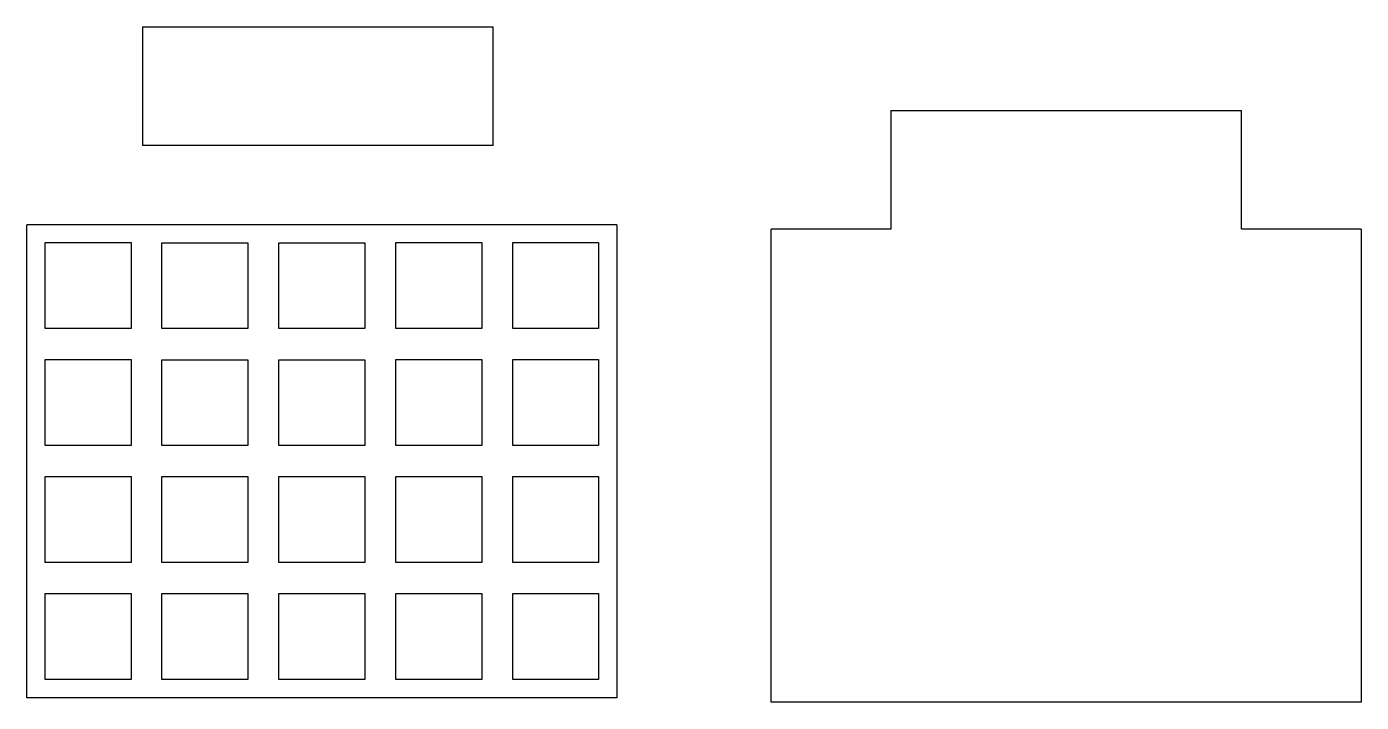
# Model space of a CAD drawing. Extents: x 56.3 to 117.7, y 31.7 to 62.7.
import ezdxf

# ---------------------------------------------------------------- set-up
doc = ezdxf.new("R2010")
doc.units = 0

msp = doc.modelspace()

# ---------------------------------------------------------------- linework, layer by layer
at = {"layer": 'Layer 1'}
for p, q in [((61.6113, 62.7378), (61.6113, 57.2825)), ((61.6113, 62.7378), (77.7459, 62.7378)), ((61.6113, 62.7378), (61.6113, 57.2825)), ((61.6113, 62.7378), (77.7459, 62.7378)), ((77.7459, 57.2825), (77.7459, 62.7378)), ((77.7459, 57.2825), (77.7459, 62.7378)), ((96.0254, 58.877), (96.0254, 53.4217)), ((96.0254, 58.877), (112.16, 58.877)), ((96.0254, 58.877), (96.0254, 53.4217)), ((96.0254, 58.877), (112.16, 58.877)), ((112.16, 53.4217), (112.16, 58.877)), ((112.16, 53.4217), (112.16, 58.877)), ((77.7459, 57.2825), (61.6113, 57.2825)), ((77.7459, 57.2825), (61.6113, 57.2825)), ((56.2857, 31.8768), (56.2885, 53.6248)), ((56.2857, 31.8768), (56.2885, 53.6248)), ((83.4355, 53.6249), (56.2886, 53.6249)), ((83.4355, 53.6249), (56.2886, 53.6249)), ((83.4355, 53.6249), (83.4355, 31.8825)), ((83.4355, 53.6249), (83.4355, 31.8825)), ((90.5193, 31.6736), (90.5221, 53.4216)), ((90.5193, 31.6736), (90.5221, 53.4216)), ((96.0254, 53.4217), (90.5221, 53.4217)), ((96.0254, 53.4217), (90.5221, 53.4217)), ((117.669, 53.4217), (112.16, 53.4217)), ((117.669, 53.4217), (112.16, 53.4217)), ((117.669, 53.4217), (117.669, 31.6793)), ((117.669, 53.4217), (117.669, 31.6793)), ((57.1324, 52.8092), (61.0835, 52.8092)), ((57.1324, 48.8581), (57.1324, 52.8092)), ((57.1324, 52.8092), (61.0835, 52.8092)), ((57.1324, 48.8581), (57.1324, 52.8092)), ((61.0835, 52.8092), (61.0835, 48.8581)), ((61.0835, 52.8092), (61.0835, 48.8581)), ((62.5087, 52.8064), (66.4598, 52.8064)), ((62.5087, 48.8553), (62.5087, 52.8064)), ((62.5087, 52.8064), (66.4598, 52.8064)), ((62.5087, 48.8553), (62.5087, 52.8064)), ((66.4598, 52.8064), (66.4598, 48.8553)), ((66.4598, 52.8064), (66.4598, 48.8553)), ((67.8851, 52.8064), (71.8362, 52.8064)), ((67.8851, 48.8553), (67.8851, 52.8064)), ((67.8851, 52.8064), (71.8362, 52.8064)), ((67.8851, 48.8553), (67.8851, 52.8064)), ((71.8362, 52.8064), (71.8362, 48.8553)), ((71.8362, 52.8064), (71.8362, 48.8553)), ((73.2614, 52.8092), (77.2125, 52.8092)), ((73.2614, 48.8581), (73.2614, 52.8092)), ((73.2614, 52.8092), (77.2125, 52.8092)), ((73.2614, 48.8581), (73.2614, 52.8092)), ((77.2125, 52.8092), (77.2125, 48.8581)), ((77.2125, 52.8092), (77.2125, 48.8581)), ((78.6377, 52.8092), (82.5888, 52.8092)), ((78.6377, 48.8581), (78.6377, 52.8092)), ((78.6377, 52.8092), (82.5888, 52.8092)), ((78.6377, 48.8581), (78.6377, 52.8092)), ((82.5888, 52.8092), (82.5888, 48.8581)), ((82.5888, 52.8092), (82.5888, 48.8581)), ((61.0835, 48.8581), (57.1324, 48.8581)), ((61.0835, 48.8581), (57.1324, 48.8581)), ((66.4598, 48.8553), (62.5087, 48.8553)), ((66.4598, 48.8553), (62.5087, 48.8553)), ((71.8362, 48.8553), (67.8851, 48.8553)), ((71.8362, 48.8553), (67.8851, 48.8553)), ((77.2125, 48.8581), (73.2614, 48.8581)), ((77.2125, 48.8581), (73.2614, 48.8581)), ((82.5888, 48.8581), (78.6377, 48.8581)), ((82.5888, 48.8581), (78.6377, 48.8581)), ((57.1324, 47.4301), (61.0835, 47.4301)), ((57.1324, 43.479), (57.1324, 47.4301)), ((57.1324, 47.4301), (61.0835, 47.4301)), ((57.1324, 43.479), (57.1324, 47.4301)), ((61.0835, 47.4301), (61.0835, 43.479)), ((61.0835, 47.4301), (61.0835, 43.479)), ((62.5087, 47.4273), (66.4598, 47.4273)), ((62.5087, 43.4762), (62.5087, 47.4273)), ((62.5087, 47.4273), (66.4598, 47.4273)), ((62.5087, 43.4762), (62.5087, 47.4273)), ((66.4598, 47.4273), (66.4598, 43.4762)), ((66.4598, 47.4273), (66.4598, 43.4762)), ((67.8851, 47.4273), (71.8362, 47.4273)), ((67.8851, 43.4762), (67.8851, 47.4273)), ((67.8851, 47.4273), (71.8362, 47.4273)), ((67.8851, 43.4762), (67.8851, 47.4273)), ((71.8362, 47.4273), (71.8362, 43.4762)), ((71.8362, 47.4273), (71.8362, 43.4762)), ((73.2614, 47.4301), (77.2125, 47.4301)), ((73.2614, 43.479), (73.2614, 47.4301)), ((73.2614, 47.4301), (77.2125, 47.4301)), ((73.2614, 43.479), (73.2614, 47.4301)), ((77.2125, 47.4301), (77.2125, 43.479)), ((77.2125, 47.4301), (77.2125, 43.479)), ((78.6377, 47.4301), (82.5888, 47.4301)), ((78.6377, 43.479), (78.6377, 47.4301)), ((78.6377, 47.4301), (82.5888, 47.4301)), ((78.6377, 43.479), (78.6377, 47.4301)), ((82.5888, 47.4301), (82.5888, 43.479)), ((82.5888, 47.4301), (82.5888, 43.479)), ((61.0835, 43.479), (57.1324, 43.479)), ((61.0835, 43.479), (57.1324, 43.479)), ((66.4598, 43.4762), (62.5087, 43.4762)), ((66.4598, 43.4762), (62.5087, 43.4762)), ((71.8362, 43.4762), (67.8851, 43.4762)), ((71.8362, 43.4762), (67.8851, 43.4762)), ((77.2125, 43.479), (73.2614, 43.479)), ((77.2125, 43.479), (73.2614, 43.479)), ((82.5888, 43.479), (78.6377, 43.479)), ((82.5888, 43.479), (78.6377, 43.479)), ((57.1324, 42.0566), (61.0835, 42.0566)), ((57.1324, 38.1055), (57.1324, 42.0566)), ((57.1324, 42.0566), (61.0835, 42.0566)), ((57.1324, 38.1055), (57.1324, 42.0566)), ((61.0835, 42.0566), (61.0835, 38.1055)), ((61.0835, 42.0566), (61.0835, 38.1055)), ((62.5087, 42.0538), (66.4598, 42.0538)), ((62.5087, 38.1027), (62.5087, 42.0538)), ((62.5087, 42.0538), (66.4598, 42.0538)), ((62.5087, 38.1027), (62.5087, 42.0538)), ((66.4598, 42.0538), (66.4598, 38.1027)), ((66.4598, 42.0538), (66.4598, 38.1027)), ((67.8851, 42.0538), (71.8362, 42.0538)), ((67.8851, 38.1027), (67.8851, 42.0538)), ((67.8851, 42.0538), (71.8362, 42.0538)), ((67.8851, 38.1027), (67.8851, 42.0538)), ((71.8362, 42.0538), (71.8362, 38.1027)), ((71.8362, 42.0538), (71.8362, 38.1027)), ((73.2614, 42.0566), (77.2125, 42.0566)), ((73.2614, 38.1055), (73.2614, 42.0566)), ((73.2614, 42.0566), (77.2125, 42.0566)), ((73.2614, 38.1055), (73.2614, 42.0566)), ((77.2125, 42.0566), (77.2125, 38.1055)), ((77.2125, 42.0566), (77.2125, 38.1055)), ((78.6377, 42.0566), (82.5888, 42.0566)), ((78.6377, 38.1055), (78.6377, 42.0566)), ((78.6377, 42.0566), (82.5888, 42.0566)), ((78.6377, 38.1055), (78.6377, 42.0566)), ((82.5888, 42.0566), (82.5888, 38.1055)), ((82.5888, 42.0566), (82.5888, 38.1055)), ((61.0835, 38.1055), (57.1324, 38.1055)), ((61.0835, 38.1055), (57.1324, 38.1055)), ((66.4598, 38.1027), (62.5087, 38.1027)), ((66.4598, 38.1027), (62.5087, 38.1027)), ((71.8362, 38.1027), (67.8851, 38.1027)), ((71.8362, 38.1027), (67.8851, 38.1027)), ((77.2125, 38.1055), (73.2614, 38.1055)), ((77.2125, 38.1055), (73.2614, 38.1055)), ((82.5888, 38.1055), (78.6377, 38.1055)), ((82.5888, 38.1055), (78.6377, 38.1055)), ((57.1324, 36.6803), (61.0835, 36.6803)), ((57.1324, 32.7292), (57.1324, 36.6803)), ((57.1324, 36.6803), (61.0835, 36.6803)), ((57.1324, 32.7292), (57.1324, 36.6803)), ((61.0835, 36.6803), (61.0835, 32.7292)), ((61.0835, 36.6803), (61.0835, 32.7292)), ((62.5087, 36.6774), (66.4598, 36.6774)), ((62.5087, 32.7263), (62.5087, 36.6774)), ((62.5087, 36.6774), (66.4598, 36.6774)), ((62.5087, 32.7263), (62.5087, 36.6774)), ((66.4598, 36.6774), (66.4598, 32.7263)), ((66.4598, 36.6774), (66.4598, 32.7263)), ((67.8851, 36.6774), (71.8362, 36.6774)), ((67.8851, 32.7263), (67.8851, 36.6774)), ((67.8851, 36.6774), (71.8362, 36.6774)), ((67.8851, 32.7263), (67.8851, 36.6774)), ((71.8362, 36.6774), (71.8362, 32.7263)), ((71.8362, 36.6774), (71.8362, 32.7263)), ((73.2614, 36.6803), (77.2125, 36.6803)), ((73.2614, 32.7292), (73.2614, 36.6803)), ((73.2614, 36.6803), (77.2125, 36.6803)), ((73.2614, 32.7292), (73.2614, 36.6803)), ((77.2125, 36.6803), (77.2125, 32.7292)), ((77.2125, 36.6803), (77.2125, 32.7292)), ((78.6377, 36.6803), (82.5888, 36.6803)), ((78.6377, 32.7292), (78.6377, 36.6803)), ((78.6377, 36.6803), (82.5888, 36.6803)), ((78.6377, 32.7292), (78.6377, 36.6803)), ((82.5888, 36.6803), (82.5888, 32.7292)), ((82.5888, 36.6803), (82.5888, 32.7292)), ((61.0835, 32.7292), (57.1324, 32.7292)), ((61.0835, 32.7292), (57.1324, 32.7292)), ((66.4598, 32.7263), (62.5087, 32.7263)), ((66.4598, 32.7263), (62.5087, 32.7263)), ((71.8362, 32.7263), (67.8851, 32.7263)), ((71.8362, 32.7263), (67.8851, 32.7263)), ((77.2125, 32.7292), (73.2614, 32.7292)), ((77.2125, 32.7292), (73.2614, 32.7292)), ((82.5888, 32.7292), (78.6377, 32.7292)), ((82.5888, 32.7292), (78.6377, 32.7292)), ((83.4355, 31.8825), (56.2857, 31.8769)), ((83.4355, 31.8825), (56.2857, 31.8769)), ((117.669, 31.6793), (90.5192, 31.6737)), ((117.669, 31.6793), (90.5192, 31.6737))]:
    msp.add_line(p, q, dxfattribs=at)

doc.saveas('drawing.dxf')
